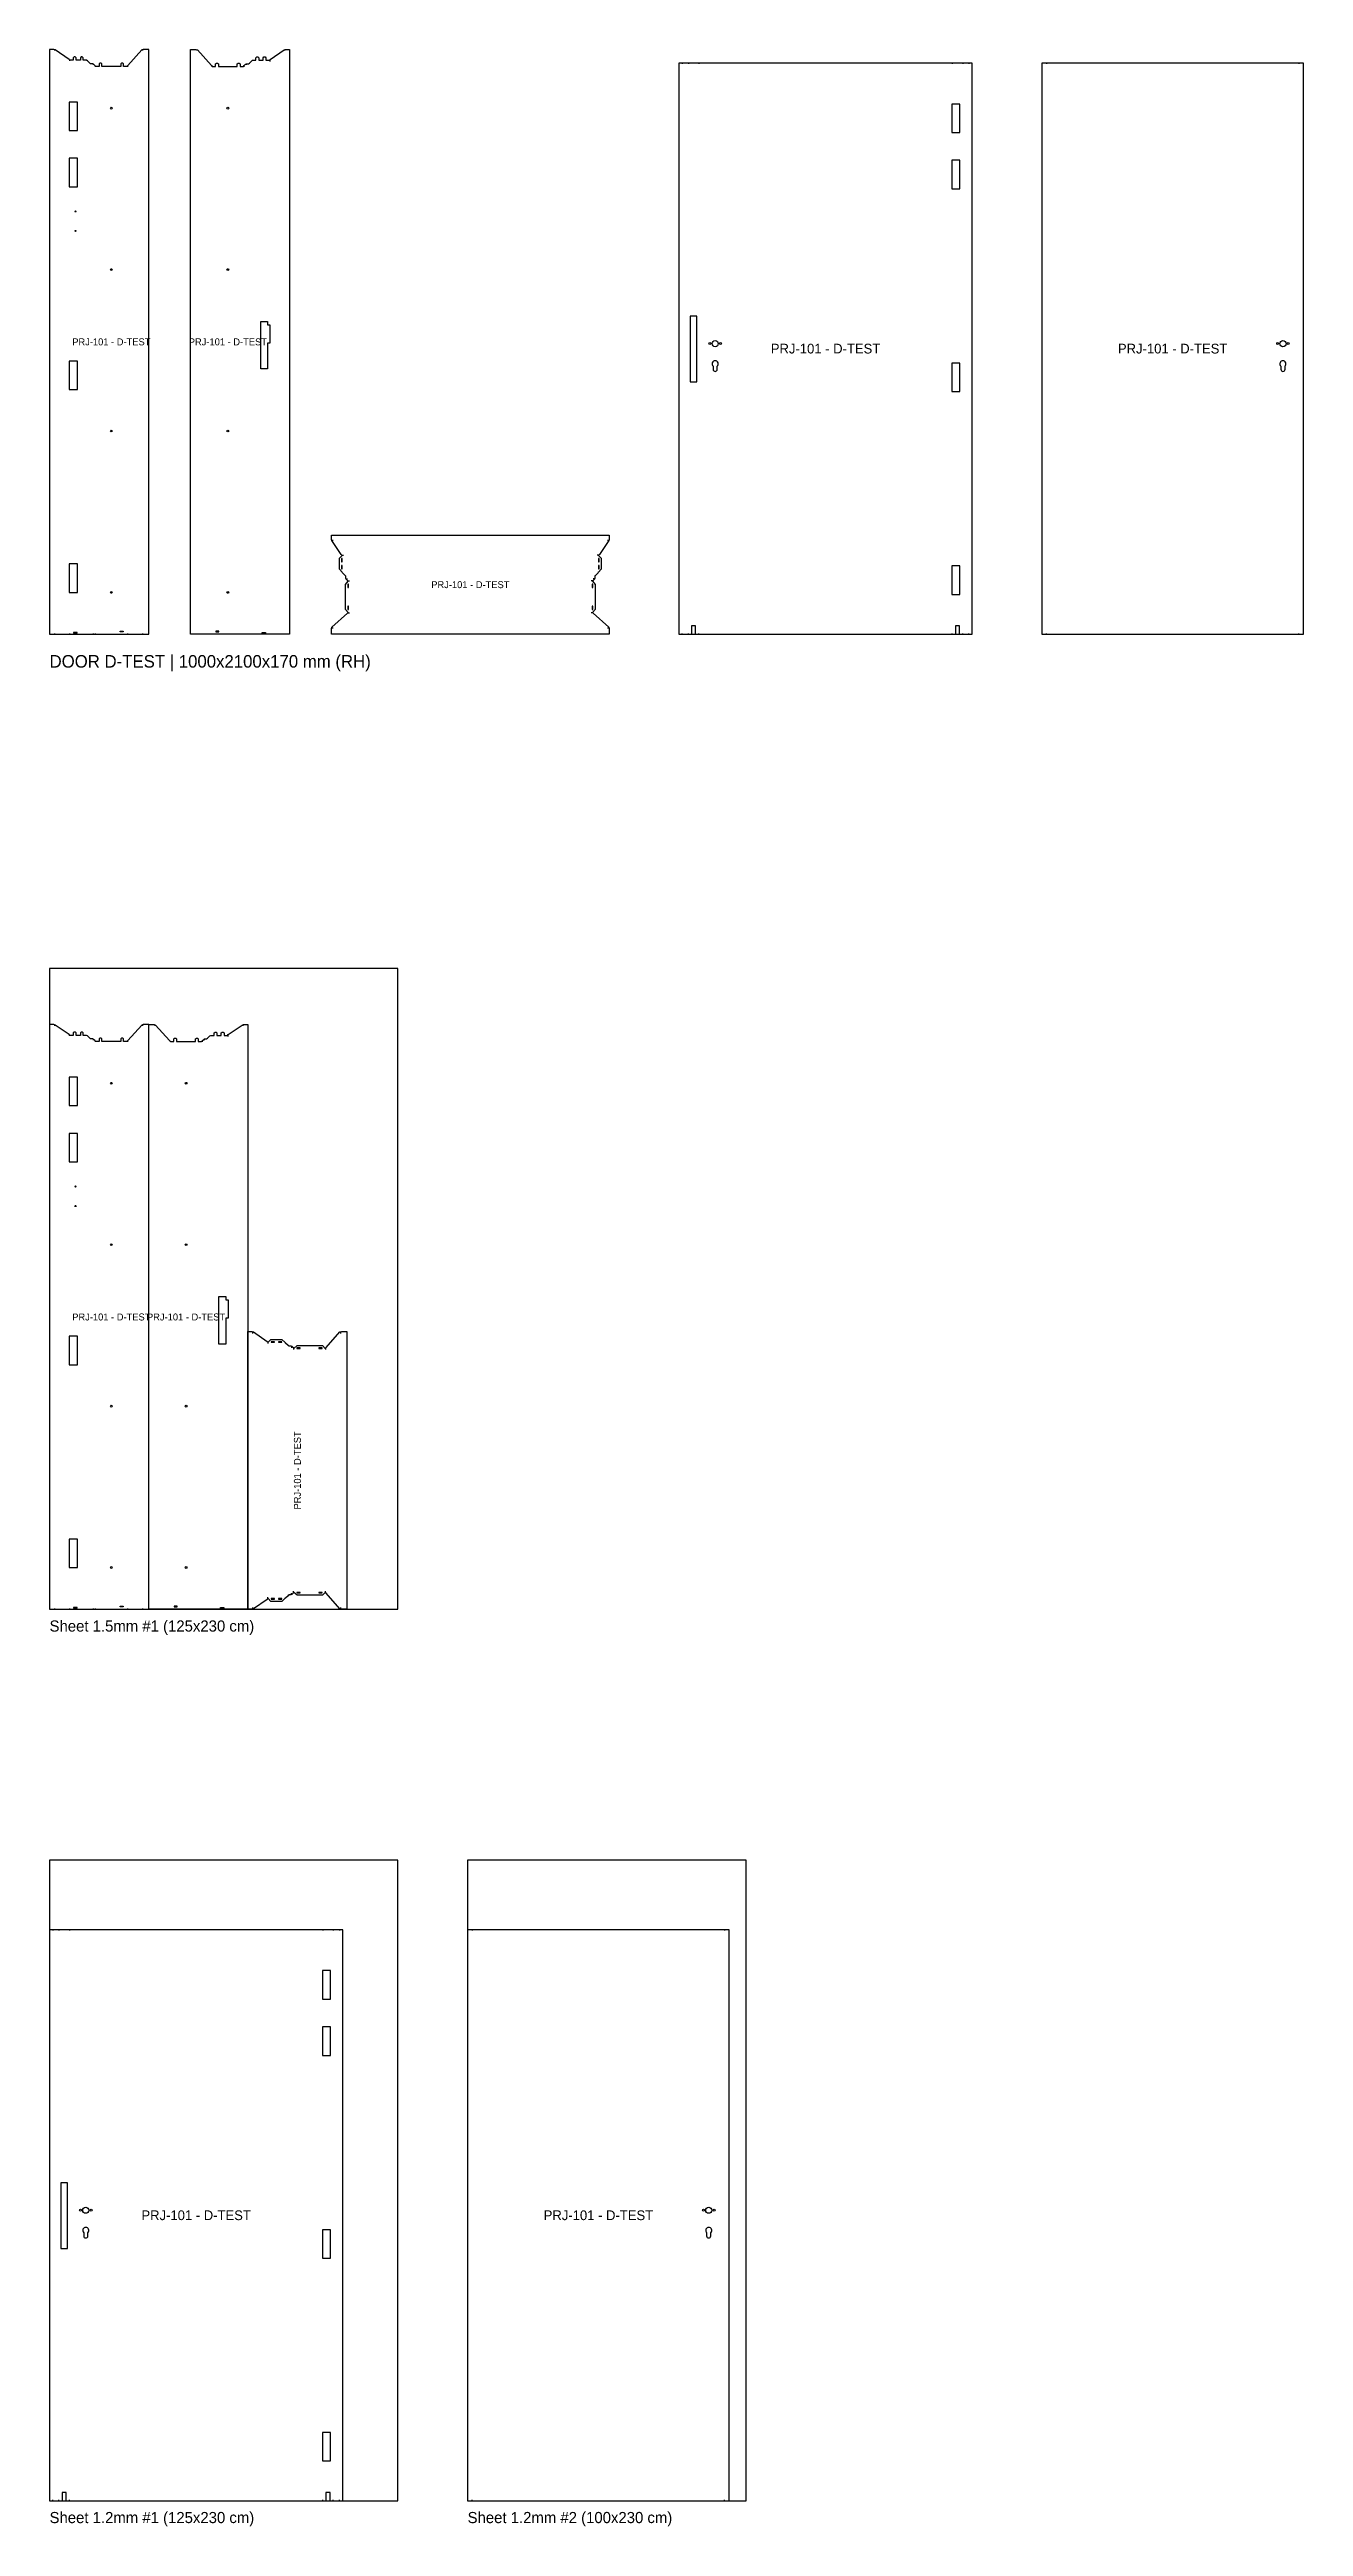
# Model space of a CAD drawing. Header units: metres. Extents: x 0 to 4499, y -6792 to 2098.
import ezdxf
from ezdxf.enums import TextEntityAlignment as Align

# ---------------------------------------------------------------- set-up
doc = ezdxf.new("R2010")
doc.units = ezdxf.units.M
for name, color, linetype in [('CUTOUTS', 3, 'Continuous'), ('HOLES', 4, 'Continuous'), ('NOTCHES', 6, 'Continuous'), ('OUTLINE', 7, 'Continuous'), ('PART_LABELS', 7, 'Continuous'), ('SHEETS_1_2', 3, 'Continuous'), ('SHEETS_1_5', 4, 'Continuous'), ('TEXT', 2, 'Continuous')]:
    doc.layers.add(name, color=color, linetype=linetype)

# ---------------------------------------------------------------- blocks, each defined once
blk = doc.blocks.new('B_D-TEST_HINGE_POST')
at = {"layer": 'CUTOUTS'}
for points in [[(69.8, 1808), (100.3, 1808), (100.3, 1910), (69.8, 1910)], [(69.8, 1606), (100.3, 1606), (100.3, 1708), (69.8, 1708)], [(69.8, 878), (100.3, 878), (100.3, 980), (69.8, 980)], [(69.8, 150), (100.3, 150), (100.3, 252), (69.8, 252)]]:
    blk.add_lwpolyline(points, close=True, dxfattribs=at)
at = {"layer": 'HOLES'}
for centre, radius in [((221.6, 1888), 3.25), ((93.1, 1517.5), 2), ((93.1, 1447.5), 2), ((221.6, 1308.7), 3.25), ((221.6, 729.3), 3.25), ((221.6, 150), 3.25)]:
    blk.add_circle(centre, radius, dxfattribs=at)
at = {"layer": 'NOTCHES'}
for p, q in [((17.9, 2097.8), (17.9, 2094.8)), ((17.9, 2097.8), (17.9, 2094.8)), ((17.9, 2097.8), (17.9, 2094.8)), ((17.9, 2097.8), (17.9, 2094.8)), ((71.6, 2061.5), (71.6, 2058.5)), ((71.6, 2061.5), (71.6, 2058.5)), ((71.6, 2061.5), (71.6, 2058.5)), ((71.6, 2061.5), (71.6, 2058.5)), ((134.2, 2059.2), (134.2, 2058.2)), ((134.2, 2059.2), (134.2, 2058.2)), ((134.2, 2059.2), (134.2, 2058.2)), ((134.2, 2059.2), (134.2, 2058.2)), ((145.8, 2048.5), (145.8, 2047.5)), ((145.8, 2048.5), (145.8, 2047.5)), ((145.8, 2048.5), (145.8, 2047.5)), ((145.8, 2048.5), (145.8, 2047.5)), ((156.5, 2046.2), (156.5, 2043.2)), ((156.5, 2046.2), (156.5, 2043.2)), ((156.5, 2046.2), (156.5, 2043.2)), ((156.5, 2046.2), (156.5, 2043.2)), ((333.3, 2097.8), (333.3, 2094.8)), ((333.3, 2097.8), (333.3, 2094.8)), ((333.3, 2097.8), (333.3, 2094.8)), ((333.3, 2097.8), (333.3, 2094.8)), ((164.1, 2039.5), (164.1, 2036.5)), ((164.1, 2039.5), (164.1, 2036.5)), ((164.1, 2039.5), (164.1, 2036.5)), ((164.1, 2039.5), (164.1, 2036.5)), ((279.1, 2039.5), (279.1, 2036.5)), ((279.1, 2039.5), (279.1, 2036.5)), ((279.1, 2039.5), (279.1, 2036.5)), ((279.1, 2039.5), (279.1, 2036.5)), ((17.9, 3), (17.9, 0)), ((17.9, 3), (17.9, 0)), ((17.9, 3), (17.9, 0)), ((17.9, 3), (17.9, 0)), ((71.6, 3), (71.6, 0)), ((71.6, 3), (71.6, 0)), ((71.6, 3), (71.6, 0)), ((71.6, 3), (71.6, 0)), ((134.2, 1), (134.2, 0)), ((134.2, 1), (134.2, 0)), ((134.2, 1), (134.2, 0)), ((134.2, 1), (134.2, 0)), ((145.8, 1), (145.8, 0)), ((145.8, 1), (145.8, 0)), ((145.8, 1), (145.8, 0)), ((145.8, 1), (145.8, 0)), ((156.5, 3), (156.5, 0)), ((156.5, 3), (156.5, 0)), ((156.5, 3), (156.5, 0)), ((156.5, 3), (156.5, 0)), ((164.1, 3), (164.1, 0)), ((164.1, 3), (164.1, 0)), ((164.1, 3), (164.1, 0)), ((164.1, 3), (164.1, 0)), ((279.1, 3), (279.1, 0)), ((279.1, 3), (279.1, 0)), ((279.1, 3), (279.1, 0)), ((279.1, 3), (279.1, 0)), ((333.3, 3), (333.3, 0)), ((333.3, 3), (333.3, 0)), ((333.3, 3), (333.3, 0)), ((333.3, 3), (333.3, 0))]:
    blk.add_line(p, q, dxfattribs=at)
for points in [[(98.5, 6), (86.5, 6), (86.5, 4), (98.5, 4)], [(253.9, 11), (264.2, 11), (264.2, 9), (253.9, 9)]]:
    blk.add_lwpolyline(points, close=True, dxfattribs=at)
at = {"layer": 'OUTLINE'}
blk.add_lwpolyline([(162.5, 2041), (158, 2045.5), (154.9, 2047), (147.4, 2047), (144.3, 2050), (135.8, 2058.5), (132.6, 2060), (120.6, 2060), (120.6, 2069), (117.6, 2072), (113.6, 2072), (110.6, 2069), (110.6, 2060), (95.1, 2060), (95.1, 2069), (92.1, 2072), (88.1, 2072), (85.1, 2069), (85.1, 2060), (73.1, 2060), (70, 2063), (20, 2097), (15.9, 2098.5), (0, 2098.5), (0, 0), (355.7, 0), (355.7, 2098.5), (335.8, 2098.5), (330.7, 2097), (280.7, 2041), (277.5, 2038), (265.5, 2038), (265.5, 2047), (262.5, 2050), (258.5, 2050), (255.5, 2047), (255.5, 2038), (187.7, 2038), (187.7, 2047), (184.7, 2050), (180.7, 2050), (177.7, 2047), (177.7, 2038), (165.7, 2038)], close=True, dxfattribs=at)
at = {"layer": 'PART_LABELS'}
blk.add_text('PRJ-101 - D-TEST', height=25, dxfattribs=at).set_placement((221.6, 1049.2), align=Align.MIDDLE_CENTER)
blk = doc.blocks.new('B_D-TEST_LOCK_POST')
at = {"layer": 'CUTOUTS'}
blk.add_lwpolyline([(276.4, 1044.5), (276.4, 952.2), (251.9, 952.2), (251.9, 1122.8), (276.4, 1122.8), (276.4, 1110.5), (284.7, 1110.5), (284.7, 1044.5)], close=True, dxfattribs=at)
at = {"layer": 'HOLES'}
for centre in [(134.1, 1888), (134.1, 1308.7), (134.1, 729.3), (134.1, 150)]:
    blk.add_circle(centre, 3.25, dxfattribs=at)
at = {"layer": 'NOTCHES'}
for p, q in [((22.4, 2097.8), (22.4, 2094.8)), ((22.4, 2097.8), (22.4, 2094.8)), ((22.4, 2097.8), (22.4, 2094.8)), ((22.4, 2097.8), (22.4, 2094.8)), ((199.2, 2046.2), (199.2, 2043.2)), ((199.2, 2046.2), (199.2, 2043.2)), ((199.2, 2046.2), (199.2, 2043.2)), ((199.2, 2046.2), (199.2, 2043.2)), ((209.8, 2048.5), (209.8, 2047.5)), ((209.8, 2048.5), (209.8, 2047.5)), ((209.8, 2048.5), (209.8, 2047.5)), ((209.8, 2048.5), (209.8, 2047.5)), ((221.5, 2059.2), (221.5, 2058.2)), ((221.5, 2059.2), (221.5, 2058.2)), ((221.5, 2059.2), (221.5, 2058.2)), ((221.5, 2059.2), (221.5, 2058.2)), ((284.1, 2061.5), (284.1, 2055.5)), ((284.1, 2061.5), (284.1, 2055.5)), ((284.1, 2061.5), (284.1, 2055.5)), ((284.1, 2061.5), (284.1, 2055.5)), ((337.7, 2097.8), (337.7, 2094.8)), ((337.7, 2097.8), (337.7, 2094.8)), ((337.7, 2097.8), (337.7, 2094.8)), ((337.7, 2097.8), (337.7, 2094.8)), ((76.6, 2039.5), (76.6, 2036.5)), ((76.6, 2039.5), (76.6, 2036.5)), ((76.6, 2039.5), (76.6, 2036.5)), ((76.6, 2039.5), (76.6, 2036.5)), ((191.6, 2039.5), (191.6, 2036.5)), ((191.6, 2039.5), (191.6, 2036.5)), ((191.6, 2039.5), (191.6, 2036.5)), ((191.6, 2039.5), (191.6, 2036.5)), ((22.4, 3), (22.4, 0)), ((22.4, 3), (22.4, 0)), ((22.4, 3), (22.4, 0)), ((22.4, 3), (22.4, 0)), ((76.6, 3), (76.6, 0)), ((76.6, 3), (76.6, 0)), ((76.6, 3), (76.6, 0)), ((76.6, 3), (76.6, 0)), ((191.6, 3), (191.6, 0)), ((191.6, 3), (191.6, 0)), ((191.6, 3), (191.6, 0)), ((191.6, 3), (191.6, 0)), ((199.2, 3), (199.2, 0)), ((199.2, 3), (199.2, 0)), ((199.2, 3), (199.2, 0)), ((199.2, 3), (199.2, 0)), ((209.8, 1), (209.8, 0)), ((209.8, 1), (209.8, 0)), ((209.8, 1), (209.8, 0)), ((209.8, 1), (209.8, 0)), ((221.5, 1), (221.5, 0)), ((221.5, 1), (221.5, 0)), ((221.5, 1), (221.5, 0)), ((221.5, 1), (221.5, 0)), ((284.1, 3), (284.1, 0)), ((284.1, 3), (284.1, 0)), ((284.1, 3), (284.1, 0)), ((284.1, 3), (284.1, 0)), ((337.7, 3), (337.7, 0)), ((337.7, 3), (337.7, 0)), ((337.7, 3), (337.7, 0)), ((337.7, 3), (337.7, 0))]:
    blk.add_line(p, q, dxfattribs=at)
for points in [[(101.8, 11), (91.5, 11), (91.5, 9), (101.8, 9)], [(257.2, 6), (269.2, 6), (269.2, 4), (257.2, 4)]]:
    blk.add_lwpolyline(points, close=True, dxfattribs=at)
at = {"layer": 'OUTLINE'}
blk.add_lwpolyline([(193.1, 2041), (197.6, 2045.5), (200.8, 2047), (208.3, 2047), (211.4, 2050), (219.9, 2058.5), (223, 2060), (235, 2060), (235, 2069), (238, 2072), (242, 2072), (245, 2069), (245, 2060), (260.5, 2060), (260.5, 2069), (263.5, 2072), (267.5, 2072), (270.5, 2069), (270.5, 2060), (282.5, 2060), (285.7, 2063), (335.7, 2097), (339.8, 2098.5), (355.7, 2098.5), (355.7, 0), (0, 0), (0, 2098.5), (19.8, 2098.5), (25, 2097), (75, 2041), (78.1, 2038), (90.1, 2038), (90.1, 2047), (93.1, 2050), (97.1, 2050), (100.1, 2047), (100.1, 2038), (168, 2038), (168, 2047), (171, 2050), (175, 2050), (178, 2047), (178, 2038), (190, 2038)], close=True, dxfattribs=at)
at = {"layer": 'PART_LABELS'}
blk.add_text('PRJ-101 - D-TEST', height=25, dxfattribs=at).set_placement((134.1, 1049.2), align=Align.MIDDLE_CENTER)
blk = doc.blocks.new('B_D-TEST_HEADER')
at = {"layer": 'CUTOUTS'}
for points in [[(36.8, 259.5), (38.8, 259.5), (38.8, 271.5), (36.8, 271.5)], [(958.3, 259.5), (960.3, 259.5), (960.3, 271.5), (958.3, 271.5)], [(36.8, 234), (38.8, 234), (38.8, 246), (36.8, 246)], [(58.8, 167.5), (60.8, 167.5), (60.8, 179.5), (58.8, 179.5)], [(936.2, 167.5), (938.2, 167.5), (938.2, 179.5), (936.2, 179.5)], [(958.3, 234), (960.3, 234), (960.3, 246), (958.3, 246)], [(58.8, 89.1), (60.8, 89.1), (60.8, 101.1), (58.8, 101.1)], [(936.2, 89.1), (938.2, 89.1), (938.2, 101.1), (936.2, 101.1)]]:
    blk.add_lwpolyline(points, close=True, dxfattribs=at)
at = {"layer": 'NOTCHES'}
for p, q in [((0.8, 337.7), (6.8, 337.7)), ((37, 284.1), (43, 284.1)), ((960, 284.1), (954, 284.1)), ((990.2, 337.7), (996.2, 337.7)), ((39.3, 221.5), (41.3, 221.5)), ((50, 209.8), (52, 209.8)), ((52.3, 199.2), (58.3, 199.2)), ((59, 191.6), (65, 191.6)), ((938, 191.6), (932, 191.6)), ((944.8, 199.2), (938.7, 199.2)), ((947, 209.8), (945, 209.8)), ((957.7, 221.5), (955.7, 221.5)), ((0.8, 22.4), (6.8, 22.4)), ((59, 76.6), (65, 76.6)), ((938, 76.6), (932, 76.6)), ((990.2, 22.4), (996.2, 22.4))]:
    blk.add_line(p, q, dxfattribs=at)
at = {"layer": 'OUTLINE'}
blk.add_lwpolyline([(0, 355.7), (997, 355.7), (997, 339.8), (995.5, 335.7), (961.5, 285.7), (958.5, 282.5), (968.5, 272.5), (968.5, 233), (958.5, 223), (957, 219.9), (948.5, 211.4), (945.5, 208.3), (945.5, 200.8), (944, 197.6), (939.5, 193.1), (936.5, 190), (946.5, 178.1), (946.5, 88.1), (936.5, 78.1), (939.5, 75), (995.5, 25), (997, 19.8), (997, 0), (0, 0), (0, 19.8), (1.5, 25), (57.5, 75), (60.5, 78.1), (50.5, 88.1), (50.5, 178.1), (60.5, 190), (57.5, 193.1), (53, 197.6), (51.5, 200.8), (51.5, 208.3), (48.5, 211.4), (40, 219.9), (38.5, 223), (28.5, 233), (28.5, 272.5), (38.5, 282.5), (35.5, 285.7), (1.5, 335.7), (0, 339.8)], close=True, dxfattribs=at)
at = {"layer": 'PART_LABELS'}
blk.add_text('PRJ-101 - D-TEST', height=25, dxfattribs=at).set_placement((498.5, 177.8), align=Align.MIDDLE_CENTER)
blk = doc.blocks.new('B_D-TEST_LEAF1')
at = {"layer": 'CUTOUTS'}
for points in [[(978.8, 1801), (1008.3, 1801), (1008.3, 1903), (978.8, 1903)], [(978.8, 1599), (1008.3, 1599), (1008.3, 1701), (978.8, 1701)], [(40, 905.8), (64.5, 905.8), (64.5, 1141.1), (40, 1141.1)], [(978.8, 871), (1008.3, 871), (1008.3, 973), (978.8, 973)], [(978.8, 143), (1008.3, 143), (1008.3, 245), (978.8, 245)]]:
    blk.add_lwpolyline(points, close=True, dxfattribs=at)
blk.add_lwpolyline([(122.5, 962.4), (122.5, 950.9, 1), (137.5, 950.9), (137.5, 962.4, 2.539565)], format="xyb", close=True, dxfattribs=at)
at = {"layer": 'HOLES'}
for centre, radius in [((111, 1043), 3.5), ((130, 1043), 11), ((149, 1043), 3.5)]:
    blk.add_circle(centre, radius, dxfattribs=at)
at = {"layer": 'NOTCHES'}
for p, q in [((11.7, 2050), (11.7, 2047)), ((33.8, 2050), (33.8, 2047)), ((71.3, 2050), (71.3, 2047)), ((980.7, 2050), (980.7, 2047)), ((1018.2, 2050), (1018.2, 2047)), ((1040.2, 2050), (1040.2, 2047)), ((11.7, 0), (11.7, 3)), ((33.8, 0), (33.8, 3)), ((71.3, 0), (71.3, 3)), ((980.7, 0), (980.7, 3)), ((1018.2, 0), (1018.2, 3)), ((1040.2, 0), (1040.2, 3))]:
    blk.add_line(p, q, dxfattribs=at)
for points in [[(45, 0), (60, 0), (60, 30), (45, 30)], [(991.9, 0), (1006.9, 0), (1006.9, 30), (991.9, 30)]]:
    blk.add_lwpolyline(points, close=True, dxfattribs=at)
at = {"layer": 'OUTLINE'}
blk.add_lwpolyline([(0, 0), (1051.9, 0), (1051.9, 2050), (0, 2050)], close=True, dxfattribs=at)
at = {"layer": 'PART_LABELS'}
blk.add_text('PRJ-101 - D-TEST', height=35, dxfattribs=at).set_placement((526, 1025), align=Align.MIDDLE_CENTER)
blk = doc.blocks.new('B_D-TEST_LEAF2')
at = {"layer": 'CUTOUTS'}
blk.add_lwpolyline([(857.7, 962.4), (857.7, 950.9, 1), (872.7, 950.9), (872.7, 962.4, 2.539565)], format="xyb", close=True, dxfattribs=at)
at = {"layer": 'HOLES'}
for centre, radius in [((846.2, 1043), 3.5), ((865.2, 1043), 11), ((884.2, 1043), 3.5)]:
    blk.add_circle(centre, radius, dxfattribs=at)
at = {"layer": 'NOTCHES'}
for p, q in [((16.7, 2050), (16.7, 2047)), ((922.1, 2050), (922.1, 2047)), ((16.7, 0), (16.7, 3)), ((922.1, 0), (922.1, 3))]:
    blk.add_line(p, q, dxfattribs=at)
at = {"layer": 'OUTLINE'}
blk.add_lwpolyline([(0, 0), (938.8, 0), (938.8, 2050), (0, 2050)], close=True, dxfattribs=at)
at = {"layer": 'PART_LABELS'}
blk.add_text('PRJ-101 - D-TEST', height=35, dxfattribs=at).set_placement((469.4, 1025), align=Align.MIDDLE_CENTER)

msp = doc.modelspace()

# ---------------------------------------------------------------- linework, layer by layer
at = {"layer": 'SHEETS_1_2'}
for points in [[(0, -6700), (1250, -6700), (1250, -4400), (0, -4400)], [(1500, -6700), (2500, -6700), (2500, -4400), (1500, -4400)]]:
    msp.add_lwpolyline(points, close=True, dxfattribs=at)
at = {"layer": 'SHEETS_1_5'}
msp.add_lwpolyline([(0, -3500), (1250, -3500), (1250, -1200), (0, -1200)], close=True, dxfattribs=at)

# ---------------------------------------------------------------- block references
for name, p in [('B_D-TEST_HINGE_POST', (0, 0)), ('B_D-TEST_LOCK_POST', (505.7, 0)), ('B_D-TEST_LEAF1', (2258.3, 0)), ('B_D-TEST_LEAF2', (3560.3, 0)), ('B_D-TEST_HEADER', (1011.3, 0)), ('B_D-TEST_HINGE_POST', (0, -3500)), ('B_D-TEST_LOCK_POST', (355.7, -3500)), ('B_D-TEST_LEAF1', (0, -6700)), ('B_D-TEST_LEAF2', (1500, -6700))]:
    msp.add_blockref(name, p)
at = {"rotation": 90}
msp.add_blockref('B_D-TEST_HEADER', (1067, -3500), dxfattribs=at)

# ---------------------------------------------------------------- texts
at = {"layer": 'TEXT'}
for s, height, p in [('DOOR D-TEST | 1000x2100x170 mm (RH)', 45, (0, -120)), ('Sheet 1.5mm #1 (125x230 cm)', 40, (0, -3580)), ('Sheet 1.2mm #1 (125x230 cm)', 40, (0, -6780)), ('Sheet 1.2mm #2 (100x230 cm)', 40, (1500, -6780))]:
    msp.add_text(s, height=height, dxfattribs=at).set_placement(p)

doc.saveas('drawing.dxf')
